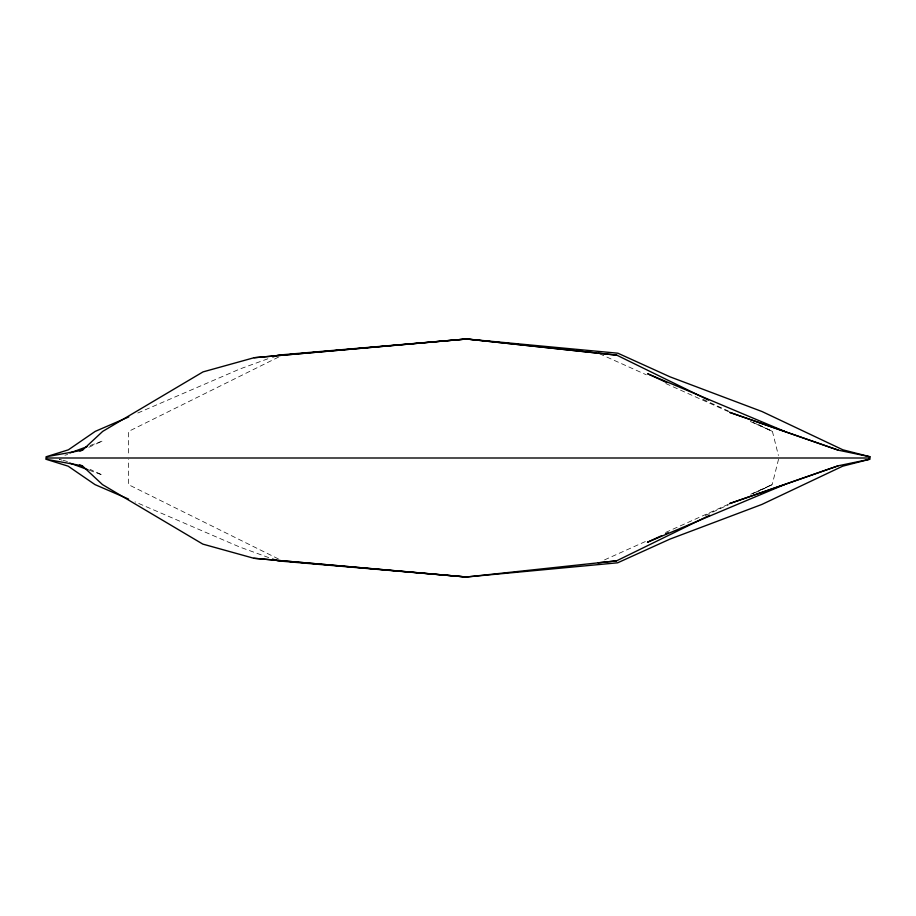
<?xml version="1.0" encoding="UTF-8"?>
<svg xmlns="http://www.w3.org/2000/svg" width="916" height="916" viewBox="0 0 916 916"><rect width="100%" height="100%" fill="white"/><g stroke="black" fill="none" stroke-linecap="round" stroke-linejoin="round"><path stroke-width="0.69" stroke-dasharray="4.58 3.44" d="M778.554 459.191L772.199 484.61L756.902 492.11M278.624 357.057L128.629 431.39L128.629 455.195M88.829 447.294L102.695 440.917L89.619 445.726M705.331 515.502L728.472 504.808M752.918 493.518L772.199 484.61L750.112 494.537M604.56 559.871L647.452 540.612M665.646 532.448L728.025 504.453M137.812 413.013L239.797 369.022L268.972 358.385M64.944 455.252L67.647 454.473M67.452 461.527L59.334 459.191L61.945 460.153M268.766 557.615L239.591 546.978L135.03 501.876M89.413 470.274L102.5 475.083L89.894 469.278M599.568 353.794L646.352 374.804M665.84 383.552L728.22 411.547M750.318 421.463L772.406 431.39L778.417 455.47M702.961 399.319L728.678 411.192M753.112 422.482L772.406 431.39L757.097 423.89M278.43 558.943L128.423 484.61L128.423 459.397"/><path stroke-width="1.37" d="M79.818 450.97L82.52 450.203L102.695 431.39L203.02 371.896L254.018 357.732L466.542 339L617.888 353.21L670.054 376.854L762.101 411.57L842.903 449.825L870.2 456.809L838.403 450.203L729.651 412.36L838.403 450.203M272.579 559L277.651 560.855L466.336 577L616.571 560.855L709.694 515.239M661.604 535.688L647.452 542.226L784.44 484.61L838.197 465.797L869.994 459.191L842.697 466.175L761.894 504.43L669.859 539.146L617.682 562.79L466.336 577L253.812 558.268L202.814 544.104L102.5 484.61L82.326 465.797L79.623 465.03M665.463 533.913L668.027 532.723M128.778 416.906L95.218 431.39L68.368 449.825L46.006 456.809L82.52 450.203M69.994 452.951L86.997 446.699M272.785 357L277.857 355.145L466.542 339L616.766 355.145L708.618 400.143M838.197 465.797L729.445 503.64L784.44 484.61M598.068 562.79L616.571 560.855M254.018 357.732L466.542 339L596.854 353.061M45.8 458L870.2 458M253.812 558.268L466.336 577M598.274 353.21L616.766 355.145M82.326 465.797L45.8 459.191L68.162 466.175L95.012 484.61L128.583 499.094M69.799 463.049L88.108 469.782M784.634 431.39L647.658 373.774L666.94 382.682"/></g></svg>
